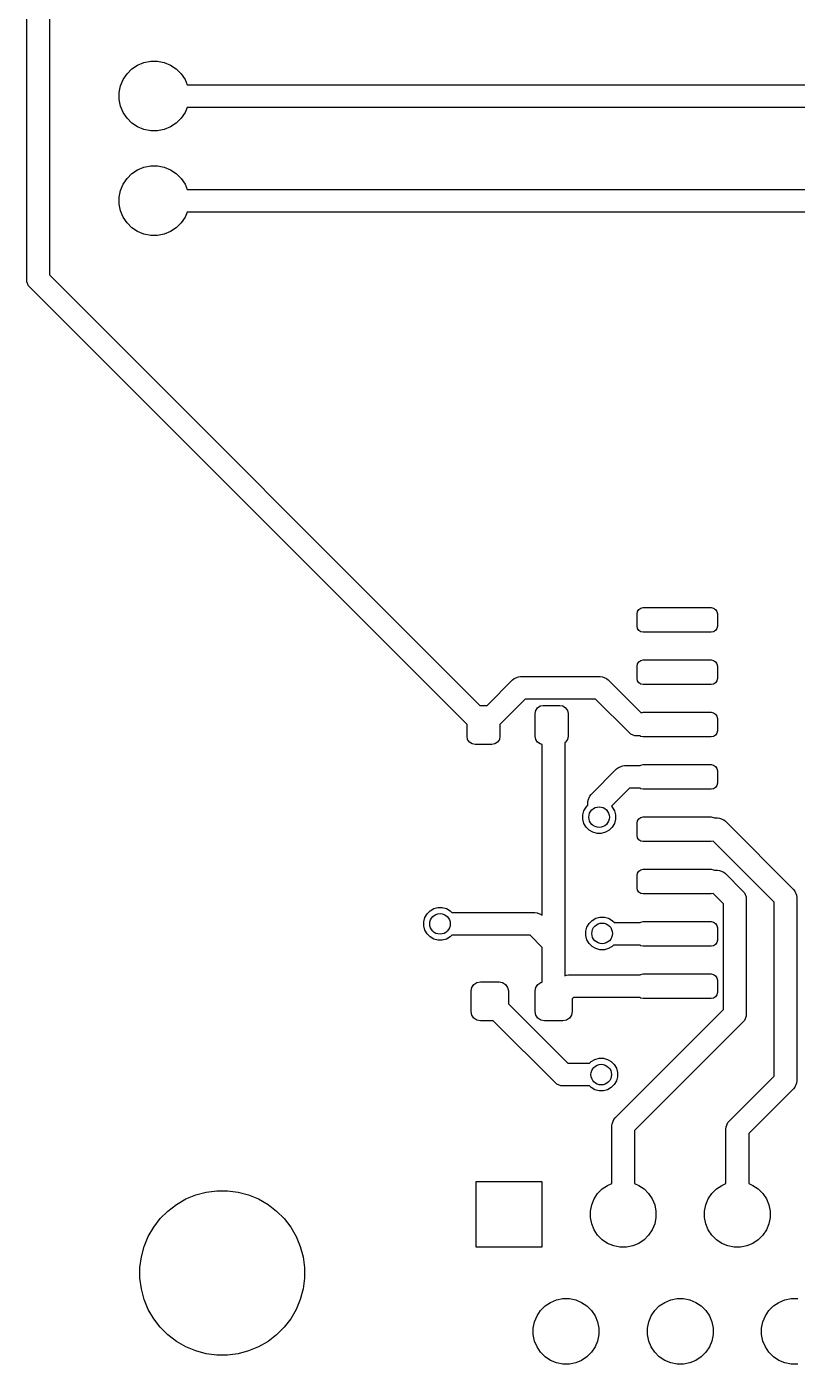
# Model space of a CAD drawing. Extents: x 4.08 to 7.68, y -4.79 to -0.96.
# Drawn here: x 4.084 to 4.82, y -4.79 to -3.512 of the extents above; entities that cross this region are included whole.
import ezdxf

# ---------------------------------------------------------------- set-up
doc = ezdxf.new("R2010")
doc.units = 0
doc.header["$MEASUREMENT"] = 0
doc.layers.add('BLACK', color=7, linetype='CONTINUOUS')

msp = doc.modelspace()

# ---------------------------------------------------------------- linework, layer by layer
at = {"layer": 'BLACK', "linetype": 'CONTINUOUS'}
for p, q in [((4.0843, -3.7533), (4.0843, -2.4722)), ((4.106, -2.4767), (4.106, -3.7488)), ((4.1801, -3.5568), (4.1848, -3.5521)), ((4.1848, -3.5521), (4.1902, -3.5485)), ((4.1902, -3.5485), (4.1963, -3.546)), ((4.1963, -3.546), (4.2027, -3.5447)), ((4.2027, -3.5447), (4.2093, -3.5447)), ((4.2093, -3.5447), (4.2157, -3.546)), ((4.2157, -3.546), (4.2218, -3.5485)), ((4.2218, -3.5485), (4.2272, -3.5521)), ((4.2272, -3.5521), (4.2319, -3.5568)), ((4.174, -3.5683), (4.1765, -3.5622)), ((4.1765, -3.5622), (4.1801, -3.5568)), ((4.2319, -3.5568), (4.2355, -3.5622)), ((4.2355, -3.5622), (4.2376, -3.5672)), ((4.1727, -3.5747), (4.174, -3.5683)), ((4.1727, -3.5813), (4.1727, -3.5747)), ((4.2376, -3.5672), (4.9256, -3.5672)), ((4.174, -3.5877), (4.1727, -3.5813)), ((4.1765, -3.5938), (4.174, -3.5877)), ((4.2376, -3.5888), (4.2355, -3.5938)), ((4.9273, -3.5888), (4.2376, -3.5888)), ((4.1801, -3.5992), (4.1765, -3.5938)), ((4.1848, -3.6039), (4.1801, -3.5992)), ((4.2319, -3.5992), (4.2272, -3.6039)), ((4.2355, -3.5938), (4.2319, -3.5992)), ((4.1902, -3.6075), (4.1848, -3.6039)), ((4.1963, -3.61), (4.1902, -3.6075)), ((4.2027, -3.6113), (4.1963, -3.61)), ((4.2093, -3.6113), (4.2027, -3.6113)), ((4.2157, -3.61), (4.2093, -3.6113)), ((4.2218, -3.6075), (4.2157, -3.61)), ((4.2272, -3.6039), (4.2218, -3.6075)), ((4.1801, -3.6568), (4.1848, -3.6521)), ((4.1848, -3.6521), (4.1902, -3.6485)), ((4.1902, -3.6485), (4.1963, -3.646)), ((4.1963, -3.646), (4.2027, -3.6447)), ((4.2027, -3.6447), (4.2093, -3.6447)), ((4.2093, -3.6447), (4.2157, -3.646)), ((4.2157, -3.646), (4.2218, -3.6485)), ((4.2218, -3.6485), (4.2272, -3.6521)), ((4.2272, -3.6521), (4.2319, -3.6568)), ((4.174, -3.6683), (4.1765, -3.6622)), ((4.1765, -3.6622), (4.1801, -3.6568)), ((4.2319, -3.6568), (4.2355, -3.6622)), ((4.2355, -3.6622), (4.2376, -3.6672)), ((4.2376, -3.6672), (5.2056, -3.6672)), ((4.1727, -3.6747), (4.174, -3.6683)), ((4.1727, -3.6813), (4.1727, -3.6747)), ((4.174, -3.6877), (4.1727, -3.6813)), ((4.1765, -3.6938), (4.174, -3.6877)), ((4.2376, -3.6888), (4.2355, -3.6938)), ((5.2073, -3.6888), (4.2376, -3.6888)), ((4.1801, -3.6992), (4.1765, -3.6938)), ((4.1848, -3.7039), (4.1801, -3.6992)), ((4.1902, -3.7075), (4.1848, -3.7039)), ((4.2272, -3.7039), (4.2218, -3.7075)), ((4.2319, -3.6992), (4.2272, -3.7039)), ((4.2355, -3.6938), (4.2319, -3.6992)), ((4.1963, -3.71), (4.1902, -3.7075)), ((4.2027, -3.7113), (4.1963, -3.71)), ((4.2093, -3.7113), (4.2027, -3.7113)), ((4.2157, -3.71), (4.2093, -3.7113)), ((4.2218, -3.7075), (4.2157, -3.71)), ((4.0845, -3.7554), (4.0843, -3.7533)), ((4.0861, -3.7593), (4.0845, -3.7554)), ((4.106, -3.7488), (4.5173, -4.1601)), ((4.0875, -3.761), (4.0861, -3.7593)), ((4.5049, -4.1784), (4.0875, -3.761)), ((4.6673, -4.0726), (4.6678, -4.0703)), ((4.6673, -4.0844), (4.6673, -4.0726)), ((4.6678, -4.0703), (4.6691, -4.0684)), ((4.6691, -4.0684), (4.671, -4.0671)), ((4.671, -4.0671), (4.6732, -4.0667)), ((4.6732, -4.0667), (4.7382, -4.0667)), ((4.7382, -4.0667), (4.7404, -4.0671)), ((4.7404, -4.0671), (4.7424, -4.0684)), ((4.7424, -4.0684), (4.7436, -4.0703)), ((4.7436, -4.0703), (4.7441, -4.0726)), ((4.7441, -4.0726), (4.7441, -4.0844)), ((4.6678, -4.0867), (4.6673, -4.0844)), ((4.6691, -4.0886), (4.6678, -4.0867)), ((4.671, -4.0899), (4.6691, -4.0886)), ((4.7424, -4.0886), (4.7404, -4.0899)), ((4.7436, -4.0867), (4.7424, -4.0886)), ((4.7441, -4.0844), (4.7436, -4.0867)), ((4.6732, -4.0903), (4.671, -4.0899)), ((4.7382, -4.0903), (4.6732, -4.0903)), ((4.7404, -4.0899), (4.7382, -4.0903)), ((4.6673, -4.1226), (4.6678, -4.1203)), ((4.6673, -4.1344), (4.6673, -4.1226)), ((4.6678, -4.1203), (4.6691, -4.1184)), ((4.6691, -4.1184), (4.671, -4.1171)), ((4.671, -4.1171), (4.6732, -4.1167)), ((4.6732, -4.1167), (4.7382, -4.1167)), ((4.7382, -4.1167), (4.7404, -4.1171)), ((4.7404, -4.1171), (4.7424, -4.1184)), ((4.7424, -4.1184), (4.7436, -4.1203)), ((4.7436, -4.1203), (4.7441, -4.1226)), ((4.7441, -4.1226), (4.7441, -4.1344)), ((4.5241, -4.1601), (4.5485, -4.1357)), ((4.5485, -4.1357), (4.5501, -4.1344)), ((4.5501, -4.1344), (4.554, -4.1328)), ((4.554, -4.1328), (4.5561, -4.1326)), ((4.5561, -4.1326), (4.6322, -4.1326)), ((4.6322, -4.1326), (4.6343, -4.1328)), ((4.6343, -4.1328), (4.6382, -4.1344)), ((4.6382, -4.1344), (4.6399, -4.1357)), ((4.6399, -4.1357), (4.6712, -4.1671)), ((4.6678, -4.1367), (4.6673, -4.1344)), ((4.6691, -4.1386), (4.6678, -4.1367)), ((4.671, -4.1399), (4.6691, -4.1386)), ((4.6732, -4.1403), (4.671, -4.1399)), ((4.7404, -4.1399), (4.7382, -4.1403)), ((4.7424, -4.1386), (4.7404, -4.1399)), ((4.7436, -4.1367), (4.7424, -4.1386)), ((4.7441, -4.1344), (4.7436, -4.1367)), ((4.7382, -4.1403), (4.6732, -4.1403)), ((4.5173, -4.1601), (4.5241, -4.1601)), ((4.5606, -4.1542), (4.5364, -4.1784)), ((4.6277, -4.1542), (4.5606, -4.1542)), ((4.5699, -4.168), (4.5705, -4.165)), ((4.5705, -4.165), (4.5722, -4.1625)), ((4.5722, -4.1625), (4.5747, -4.1607)), ((4.5747, -4.1607), (4.5778, -4.1601)), ((4.5778, -4.1601), (4.5935, -4.1601)), ((4.5935, -4.1601), (4.5965, -4.1607)), ((4.5965, -4.1607), (4.5991, -4.1625)), ((4.5991, -4.1625), (4.6008, -4.165)), ((4.6008, -4.165), (4.6014, -4.168)), ((4.6597, -4.1862), (4.6277, -4.1542)), ((4.5049, -4.1897), (4.5049, -4.1784)), ((4.5364, -4.1784), (4.5364, -4.1897)), ((4.5699, -4.1897), (4.5699, -4.168)), ((4.6014, -4.168), (4.6014, -4.1897)), ((4.6712, -4.1671), (4.6732, -4.1667)), ((4.6732, -4.1667), (4.7382, -4.1667)), ((4.7382, -4.1667), (4.7404, -4.1671)), ((4.7404, -4.1671), (4.7424, -4.1684)), ((4.7424, -4.1684), (4.7436, -4.1703)), ((4.7436, -4.1703), (4.7441, -4.1726)), ((4.7441, -4.1726), (4.7441, -4.1844)), ((4.5055, -4.1927), (4.5049, -4.1897)), ((4.5364, -4.1897), (4.5358, -4.1927)), ((4.5705, -4.1927), (4.5699, -4.1897)), ((4.6014, -4.1897), (4.6008, -4.1927)), ((4.6613, -4.1875), (4.6597, -4.1862)), ((4.6652, -4.1891), (4.6613, -4.1875)), ((4.6673, -4.1893), (4.6652, -4.1891)), ((4.6702, -4.1893), (4.6673, -4.1893)), ((4.671, -4.1899), (4.6702, -4.1893)), ((4.6732, -4.1903), (4.671, -4.1899)), ((4.7382, -4.1903), (4.6732, -4.1903)), ((4.7404, -4.1899), (4.7382, -4.1903)), ((4.7424, -4.1886), (4.7404, -4.1899)), ((4.7436, -4.1867), (4.7424, -4.1886)), ((4.7441, -4.1844), (4.7436, -4.1867)), ((4.5072, -4.1952), (4.5055, -4.1927)), ((4.5098, -4.197), (4.5072, -4.1952)), ((4.5128, -4.1976), (4.5098, -4.197)), ((4.5285, -4.1976), (4.5128, -4.1976)), ((4.5316, -4.197), (4.5285, -4.1976)), ((4.5341, -4.1952), (4.5316, -4.197)), ((4.5358, -4.1927), (4.5341, -4.1952)), ((4.5722, -4.1952), (4.5705, -4.1927)), ((4.5747, -4.197), (4.5722, -4.1952)), ((4.5768, -4.1974), (4.5747, -4.197)), ((4.5768, -4.3608), (4.5768, -4.1974)), ((4.5991, -4.1952), (4.5985, -4.1956)), ((4.5985, -4.1956), (4.5985, -4.3869)), ((4.6008, -4.1927), (4.5991, -4.1952)), ((4.671, -4.2171), (4.6732, -4.2167)), ((4.6732, -4.2167), (4.7382, -4.2167)), ((4.7382, -4.2167), (4.7404, -4.2171)), ((4.6235, -4.2452), (4.6478, -4.2208)), ((4.6478, -4.2208), (4.6495, -4.2195)), ((4.6495, -4.2195), (4.6521, -4.2184)), ((4.6521, -4.2184), (4.6534, -4.2179)), ((4.6534, -4.2179), (4.6555, -4.2177)), ((4.6555, -4.2177), (4.6702, -4.2177)), ((4.6702, -4.2177), (4.671, -4.2171)), ((4.7404, -4.2171), (4.7424, -4.2184)), ((4.7424, -4.2184), (4.7436, -4.2203)), ((4.7436, -4.2203), (4.7441, -4.2226)), ((4.7441, -4.2226), (4.7441, -4.2344)), ((4.66, -4.2393), (4.6428, -4.2565)), ((4.6702, -4.2393), (4.66, -4.2393)), ((4.671, -4.2399), (4.6702, -4.2393)), ((4.6732, -4.2403), (4.671, -4.2399)), ((4.7382, -4.2403), (4.6732, -4.2403)), ((4.7404, -4.2399), (4.7382, -4.2403)), ((4.7424, -4.2386), (4.7404, -4.2399)), ((4.7436, -4.2367), (4.7424, -4.2386)), ((4.7441, -4.2344), (4.7436, -4.2367)), ((4.6203, -4.2529), (4.6205, -4.2507)), ((4.6203, -4.2556), (4.6203, -4.2529)), ((4.6205, -4.2507), (4.6221, -4.2468)), ((4.6221, -4.2468), (4.6235, -4.2452)), ((4.6155, -4.2648), (4.6166, -4.2608)), ((4.6155, -4.2689), (4.6155, -4.2648)), ((4.6166, -4.2608), (4.6187, -4.2573)), ((4.6187, -4.2573), (4.6203, -4.2556)), ((4.6428, -4.2565), (4.6436, -4.2573)), ((4.6436, -4.2573), (4.6457, -4.2608)), ((4.6457, -4.2608), (4.6468, -4.2648)), ((4.6468, -4.2648), (4.6468, -4.2689)), ((4.6691, -4.2684), (4.671, -4.2671)), ((4.671, -4.2671), (4.6732, -4.2667)), ((4.6732, -4.2667), (4.7382, -4.2667)), ((4.7382, -4.2667), (4.7404, -4.2671)), ((4.7404, -4.2671), (4.7412, -4.2677)), ((4.7412, -4.2677), (4.7441, -4.2677)), ((4.7441, -4.2677), (4.7462, -4.2679)), ((4.7462, -4.2679), (4.7501, -4.2695)), ((4.6166, -4.2729), (4.6155, -4.2689)), ((4.6187, -4.2764), (4.6166, -4.2729)), ((4.6216, -4.2793), (4.6187, -4.2764)), ((4.6251, -4.2814), (4.6216, -4.2793)), ((4.6407, -4.2793), (4.6372, -4.2814)), ((4.6436, -4.2764), (4.6407, -4.2793)), ((4.6457, -4.2729), (4.6436, -4.2764)), ((4.6468, -4.2689), (4.6457, -4.2729)), ((4.6673, -4.2726), (4.6678, -4.2703)), ((4.6673, -4.2844), (4.6673, -4.2726)), ((4.6678, -4.2703), (4.6691, -4.2684)), ((4.7501, -4.2695), (4.7518, -4.2708)), ((4.7518, -4.2708), (4.8168, -4.3359)), ((4.6291, -4.2825), (4.6251, -4.2814)), ((4.6332, -4.2825), (4.6291, -4.2825)), ((4.6372, -4.2814), (4.6332, -4.2825)), ((4.6678, -4.2867), (4.6673, -4.2844)), ((4.6691, -4.2886), (4.6678, -4.2867)), ((4.671, -4.2899), (4.6691, -4.2886)), ((4.6732, -4.2903), (4.671, -4.2899)), ((4.7382, -4.2903), (4.6732, -4.2903)), ((4.7402, -4.2899), (4.7382, -4.2903)), ((4.7983, -4.348), (4.7402, -4.2899)), ((4.6678, -4.3203), (4.6691, -4.3184)), ((4.6691, -4.3184), (4.671, -4.3171)), ((4.671, -4.3171), (4.6732, -4.3167)), ((4.6732, -4.3167), (4.7382, -4.3167)), ((4.7382, -4.3167), (4.7404, -4.3171)), ((4.7404, -4.3171), (4.7412, -4.3177)), ((4.7412, -4.3177), (4.7441, -4.3177)), ((4.7441, -4.3177), (4.7462, -4.3179)), ((4.7462, -4.3179), (4.7501, -4.3195)), ((4.6673, -4.3226), (4.6678, -4.3203)), ((4.6673, -4.3344), (4.6673, -4.3226)), ((4.7501, -4.3195), (4.7518, -4.3208)), ((4.7518, -4.3208), (4.7685, -4.3376)), ((4.6678, -4.3367), (4.6673, -4.3344)), ((4.6691, -4.3386), (4.6678, -4.3367)), ((4.671, -4.3399), (4.6691, -4.3386)), ((4.6732, -4.3403), (4.671, -4.3399)), ((4.7382, -4.3403), (4.6732, -4.3403)), ((4.7402, -4.3399), (4.7382, -4.3403)), ((4.75, -4.3498), (4.7402, -4.3399)), ((4.7685, -4.3376), (4.7699, -4.3393)), ((4.7699, -4.3393), (4.7715, -4.3432)), ((4.7715, -4.3432), (4.7717, -4.3453)), ((4.8168, -4.3359), (4.8182, -4.3375)), ((4.8182, -4.3375), (4.8198, -4.3414)), ((4.8198, -4.3414), (4.82, -4.3436)), ((4.82, -4.3436), (4.82, -4.5189)), ((4.4667, -4.3593), (4.4696, -4.3564)), ((4.4696, -4.3564), (4.4731, -4.3543)), ((4.4731, -4.3543), (4.4771, -4.3532)), ((4.4771, -4.3532), (4.4812, -4.3532)), ((4.4812, -4.3532), (4.4852, -4.3543)), ((4.4852, -4.3543), (4.4887, -4.3564)), ((4.4887, -4.3564), (4.4904, -4.358)), ((4.75, -4.4506), (4.75, -4.3498)), ((4.7717, -4.3453), (4.7717, -4.4551)), ((4.7983, -4.5144), (4.7983, -4.348)), ((4.4635, -4.3668), (4.4646, -4.3628)), ((4.4635, -4.3709), (4.4635, -4.3668)), ((4.4646, -4.3628), (4.4667, -4.3593)), ((4.4904, -4.358), (4.5697, -4.358)), ((4.5697, -4.358), (4.5718, -4.3582)), ((4.5718, -4.3582), (4.5757, -4.3598)), ((4.5757, -4.3598), (4.5768, -4.3608)), ((4.6195, -4.372), (4.6215, -4.3684)), ((4.6215, -4.3684), (4.6244, -4.3655)), ((4.6244, -4.3655), (4.628, -4.3635)), ((4.628, -4.3635), (4.6319, -4.3624)), ((4.6319, -4.3624), (4.6361, -4.3624)), ((4.6361, -4.3624), (4.64, -4.3635)), ((4.64, -4.3635), (4.6436, -4.3655)), ((4.6436, -4.3655), (4.6458, -4.3677)), ((4.6458, -4.3677), (4.6702, -4.3677)), ((4.6702, -4.3677), (4.671, -4.3671)), ((4.671, -4.3671), (4.6732, -4.3667)), ((4.6732, -4.3667), (4.7382, -4.3667)), ((4.7382, -4.3667), (4.7404, -4.3671)), ((4.7404, -4.3671), (4.7424, -4.3684)), ((4.7424, -4.3684), (4.7436, -4.3703)), ((4.4646, -4.3749), (4.4635, -4.3709)), ((4.4667, -4.3784), (4.4646, -4.3749)), ((4.4696, -4.3813), (4.4667, -4.3784)), ((4.4731, -4.3834), (4.4696, -4.3813)), ((4.4887, -4.3813), (4.4852, -4.3834)), ((4.4904, -4.3797), (4.4887, -4.3813)), ((4.5652, -4.3797), (4.4904, -4.3797)), ((4.5768, -4.3913), (4.5652, -4.3797)), ((4.6184, -4.3759), (4.6195, -4.372)), ((4.6184, -4.3801), (4.6184, -4.3759)), ((4.6195, -4.384), (4.6184, -4.3801)), ((4.7436, -4.3703), (4.7441, -4.3726)), ((4.7441, -4.3726), (4.7441, -4.3844)), ((4.4771, -4.3845), (4.4731, -4.3834)), ((4.4812, -4.3845), (4.4771, -4.3845)), ((4.4852, -4.3834), (4.4812, -4.3845)), ((4.5768, -4.4245), (4.5768, -4.3913)), ((4.5985, -4.3869), (4.5985, -4.4185)), ((4.6215, -4.3876), (4.6195, -4.384)), ((4.6244, -4.3905), (4.6215, -4.3876)), ((4.628, -4.3925), (4.6244, -4.3905)), ((4.6319, -4.3936), (4.628, -4.3925)), ((4.6361, -4.3936), (4.6319, -4.3936)), ((4.64, -4.3925), (4.6361, -4.3936)), ((4.6436, -4.3905), (4.64, -4.3925)), ((4.6447, -4.3893), (4.6436, -4.3905)), ((4.6702, -4.3893), (4.6447, -4.3893)), ((4.671, -4.3899), (4.6702, -4.3893)), ((4.6732, -4.3903), (4.671, -4.3899)), ((4.7382, -4.3903), (4.6732, -4.3903)), ((4.7404, -4.3899), (4.7382, -4.3903)), ((4.7424, -4.3886), (4.7404, -4.3899)), ((4.7436, -4.3867), (4.7424, -4.3886)), ((4.7441, -4.3844), (4.7436, -4.3867)), ((4.5985, -4.4185), (4.5999, -4.4179)), ((4.5999, -4.4179), (4.602, -4.4177)), ((4.602, -4.4177), (4.6702, -4.4177)), ((4.6702, -4.4177), (4.671, -4.4171)), ((4.671, -4.4171), (4.6732, -4.4167)), ((4.6732, -4.4167), (4.7382, -4.4167)), ((4.7382, -4.4167), (4.7404, -4.4171)), ((4.7404, -4.4171), (4.7424, -4.4184)), ((4.7424, -4.4184), (4.7436, -4.4203)), ((4.7436, -4.4203), (4.7441, -4.4226)), ((4.5089, -4.433), (4.5096, -4.4296)), ((4.5089, -4.4527), (4.5089, -4.433)), ((4.5096, -4.4296), (4.5115, -4.4267)), ((4.5115, -4.4267), (4.5144, -4.4248)), ((4.5144, -4.4248), (4.5178, -4.4241)), ((4.5178, -4.4241), (4.5355, -4.4241)), ((4.5355, -4.4241), (4.5389, -4.4248)), ((4.5389, -4.4248), (4.5418, -4.4267)), ((4.5418, -4.4267), (4.5437, -4.4296)), ((4.5437, -4.4296), (4.5444, -4.433)), ((4.5444, -4.433), (4.5444, -4.4453)), ((4.5699, -4.433), (4.5706, -4.4296)), ((4.5699, -4.4527), (4.5699, -4.433)), ((4.5706, -4.4296), (4.5725, -4.4267)), ((4.5725, -4.4267), (4.5754, -4.4248)), ((4.5754, -4.4248), (4.5768, -4.4245)), ((4.7441, -4.4226), (4.7441, -4.4344)), ((4.5444, -4.4453), (4.6011, -4.502)), ((4.6065, -4.4393), (4.6054, -4.4404)), ((4.6054, -4.4404), (4.6054, -4.4527)), ((4.6702, -4.4393), (4.6065, -4.4393)), ((4.671, -4.4399), (4.6702, -4.4393)), ((4.6732, -4.4403), (4.671, -4.4399)), ((4.7382, -4.4403), (4.6732, -4.4403)), ((4.7404, -4.4399), (4.7382, -4.4403)), ((4.7424, -4.4386), (4.7404, -4.4399)), ((4.7436, -4.4367), (4.7424, -4.4386)), ((4.7441, -4.4344), (4.7436, -4.4367)), ((4.5096, -4.4561), (4.5089, -4.4527)), ((4.5115, -4.459), (4.5096, -4.4561)), ((4.5144, -4.4609), (4.5115, -4.459)), ((4.5706, -4.4561), (4.5699, -4.4527)), ((4.5725, -4.459), (4.5706, -4.4561)), ((4.5754, -4.4609), (4.5725, -4.459)), ((4.6028, -4.459), (4.5999, -4.4609)), ((4.6047, -4.4561), (4.6028, -4.459)), ((4.6054, -4.4527), (4.6047, -4.4561)), ((4.6464, -4.5542), (4.75, -4.4506)), ((4.7715, -4.4572), (4.7699, -4.4611)), ((4.7717, -4.4551), (4.7715, -4.4572)), ((4.5178, -4.4616), (4.5144, -4.4609)), ((4.53, -4.4616), (4.5178, -4.4616)), ((4.589, -4.5205), (4.53, -4.4616)), ((4.5788, -4.4616), (4.5754, -4.4609)), ((4.5965, -4.4616), (4.5788, -4.4616)), ((4.5999, -4.4609), (4.5965, -4.4616)), ((4.7685, -4.4628), (4.6649, -4.5664)), ((4.7699, -4.4611), (4.7685, -4.4628)), ((4.6271, -4.4983), (4.6311, -4.4972)), ((4.6311, -4.4972), (4.6352, -4.4972)), ((4.6352, -4.4972), (4.6392, -4.4983)), ((4.6011, -4.502), (4.6219, -4.502)), ((4.6219, -4.502), (4.6236, -4.5004)), ((4.6236, -4.5004), (4.6271, -4.4983)), ((4.6392, -4.4983), (4.6427, -4.5004)), ((4.6427, -4.5004), (4.6456, -4.5033)), ((4.6456, -4.5033), (4.6477, -4.5068)), ((4.6477, -4.5068), (4.6488, -4.5108)), ((4.5906, -4.5219), (4.589, -4.5205)), ((4.5945, -4.5235), (4.5906, -4.5219)), ((4.5966, -4.5237), (4.5945, -4.5235)), ((4.6456, -4.5224), (4.6427, -4.5253)), ((4.6477, -4.5189), (4.6456, -4.5224)), ((4.6488, -4.5149), (4.6477, -4.5189)), ((4.6488, -4.5108), (4.6488, -4.5149)), ((4.7555, -4.5572), (4.7983, -4.5144)), ((4.8198, -4.521), (4.8182, -4.5249)), ((4.82, -4.5189), (4.8198, -4.521)), ((4.6219, -4.5237), (4.5966, -4.5237)), ((4.6236, -4.5253), (4.6219, -4.5237)), ((4.6271, -4.5274), (4.6236, -4.5253)), ((4.6311, -4.5285), (4.6271, -4.5274)), ((4.6352, -4.5285), (4.6311, -4.5285)), ((4.6392, -4.5274), (4.6352, -4.5285)), ((4.6427, -4.5253), (4.6392, -4.5274)), ((4.8168, -4.5265), (4.774, -4.5693)), ((4.8182, -4.5249), (4.8168, -4.5265)), ((4.6433, -4.5619), (4.6435, -4.5598)), ((4.6435, -4.5598), (4.6451, -4.5559)), ((4.6451, -4.5559), (4.6464, -4.5542)), ((4.7525, -4.5627), (4.7541, -4.5588)), ((4.7541, -4.5588), (4.7555, -4.5572)), ((4.6433, -4.617), (4.6433, -4.5619)), ((4.6649, -4.5664), (4.6649, -4.617)), ((4.7523, -4.5649), (4.7525, -4.5627)), ((4.7523, -4.617), (4.7523, -4.5649)), ((4.774, -4.5693), (4.774, -4.617)), ((4.2457, -4.6278), (4.2557, -4.6251)), ((4.2557, -4.6251), (4.2659, -4.6238)), ((4.2659, -4.6238), (4.2762, -4.6238)), ((4.2762, -4.6238), (4.2864, -4.6251)), ((4.2864, -4.6251), (4.2963, -4.6278)), ((4.5135, -4.6779), (4.5135, -4.615)), ((4.5135, -4.615), (4.5765, -4.615)), ((4.5765, -4.615), (4.5765, -4.6779)), ((4.6297, -4.6265), (4.6341, -4.6221)), ((4.6341, -4.6221), (4.6392, -4.6187)), ((4.6392, -4.6187), (4.6433, -4.617)), ((4.6649, -4.617), (4.6689, -4.6187)), ((4.6689, -4.6187), (4.6741, -4.6221)), ((4.6741, -4.6221), (4.6784, -4.6265)), ((4.7388, -4.6265), (4.7432, -4.6221)), ((4.7432, -4.6221), (4.7483, -4.6187)), ((4.7483, -4.6187), (4.7523, -4.617)), ((4.774, -4.617), (4.778, -4.6187)), ((4.778, -4.6187), (4.7831, -4.6221)), ((4.7831, -4.6221), (4.7875, -4.6265)), ((4.2191, -4.6432), (4.2273, -4.6369)), ((4.2273, -4.6369), (4.2362, -4.6317)), ((4.2362, -4.6317), (4.2457, -4.6278)), ((4.2963, -4.6278), (4.3058, -4.6317)), ((4.3058, -4.6317), (4.3148, -4.6369)), ((4.3148, -4.6369), (4.3229, -4.6432)), ((4.6228, -4.6434), (4.624, -4.6373)), ((4.624, -4.6373), (4.6263, -4.6316)), ((4.6263, -4.6316), (4.6297, -4.6265)), ((4.6784, -4.6265), (4.6819, -4.6316)), ((4.6819, -4.6316), (4.6842, -4.6373)), ((4.6842, -4.6373), (4.6854, -4.6434)), ((4.7318, -4.6434), (4.733, -4.6373)), ((4.733, -4.6373), (4.7354, -4.6316)), ((4.7354, -4.6316), (4.7388, -4.6265)), ((4.7875, -4.6265), (4.7909, -4.6316)), ((4.7909, -4.6316), (4.7933, -4.6373)), ((4.7933, -4.6373), (4.7945, -4.6434)), ((4.2056, -4.6586), (4.2118, -4.6504)), ((4.2118, -4.6504), (4.2191, -4.6432)), ((4.3229, -4.6432), (4.3302, -4.6504)), ((4.3302, -4.6504), (4.3365, -4.6586)), ((4.6228, -4.6495), (4.6228, -4.6434)), ((4.624, -4.6556), (4.6228, -4.6495)), ((4.6854, -4.6495), (4.6842, -4.6556)), ((4.6854, -4.6434), (4.6854, -4.6495)), ((4.7318, -4.6495), (4.7318, -4.6434)), ((4.733, -4.6556), (4.7318, -4.6495)), ((4.7945, -4.6495), (4.7933, -4.6556)), ((4.7945, -4.6434), (4.7945, -4.6495)), ((4.2004, -4.6675), (4.2056, -4.6586)), ((4.3365, -4.6586), (4.3416, -4.6675)), ((4.6263, -4.6613), (4.624, -4.6556)), ((4.6297, -4.6664), (4.6263, -4.6613)), ((4.6819, -4.6613), (4.6784, -4.6664)), ((4.6842, -4.6556), (4.6819, -4.6613)), ((4.7354, -4.6613), (4.733, -4.6556)), ((4.7388, -4.6664), (4.7354, -4.6613)), ((4.7909, -4.6613), (4.7875, -4.6664)), ((4.7933, -4.6556), (4.7909, -4.6613)), ((4.1965, -4.677), (4.2004, -4.6675)), ((4.3416, -4.6675), (4.3456, -4.677)), ((4.6341, -4.6708), (4.6297, -4.6664)), ((4.6392, -4.6742), (4.6341, -4.6708)), ((4.645, -4.6766), (4.6392, -4.6742)), ((4.651, -4.6778), (4.645, -4.6766)), ((4.6632, -4.6766), (4.6572, -4.6778)), ((4.6689, -4.6742), (4.6632, -4.6766)), ((4.6741, -4.6708), (4.6689, -4.6742)), ((4.6784, -4.6664), (4.6741, -4.6708)), ((4.7432, -4.6708), (4.7388, -4.6664)), ((4.7483, -4.6742), (4.7432, -4.6708)), ((4.754, -4.6766), (4.7483, -4.6742)), ((4.7601, -4.6778), (4.754, -4.6766)), ((4.7723, -4.6766), (4.7662, -4.6778)), ((4.778, -4.6742), (4.7723, -4.6766)), ((4.7831, -4.6708), (4.778, -4.6742)), ((4.7875, -4.6664), (4.7831, -4.6708)), ((4.1925, -4.6972), (4.1938, -4.687)), ((4.1938, -4.687), (4.1965, -4.677)), ((4.3456, -4.677), (4.3483, -4.687)), ((4.3483, -4.687), (4.3496, -4.6972)), ((4.5765, -4.6779), (4.5135, -4.6779)), ((4.6572, -4.6778), (4.651, -4.6778)), ((4.7662, -4.6778), (4.7601, -4.6778)), ((4.1925, -4.7075), (4.1925, -4.6972)), ((4.3496, -4.6972), (4.3496, -4.7075)), ((4.1938, -4.7177), (4.1925, -4.7075)), ((4.3496, -4.7075), (4.3483, -4.7177)), ((4.1965, -4.7277), (4.1938, -4.7177)), ((4.2004, -4.7372), (4.1965, -4.7277)), ((4.3456, -4.7277), (4.3416, -4.7372)), ((4.3483, -4.7177), (4.3456, -4.7277)), ((4.5904, -4.7281), (4.5965, -4.7269)), ((4.5965, -4.7269), (4.6027, -4.7269)), ((4.6027, -4.7269), (4.6087, -4.7281)), ((4.6995, -4.7281), (4.7055, -4.7269)), ((4.7055, -4.7269), (4.7117, -4.7269)), ((4.7117, -4.7269), (4.7178, -4.7281)), ((4.8085, -4.7281), (4.8146, -4.7269)), ((4.8146, -4.7269), (4.8208, -4.7269)), ((4.2056, -4.7461), (4.2004, -4.7372)), ((4.3416, -4.7372), (4.3365, -4.7461)), ((4.5718, -4.7434), (4.5752, -4.7383)), ((4.5752, -4.7383), (4.5796, -4.7339)), ((4.5796, -4.7339), (4.5847, -4.7305)), ((4.5847, -4.7305), (4.5904, -4.7281)), ((4.6087, -4.7281), (4.6144, -4.7305)), ((4.6144, -4.7305), (4.6195, -4.7339)), ((4.6195, -4.7339), (4.6239, -4.7383)), ((4.6239, -4.7383), (4.6273, -4.7434)), ((4.6808, -4.7434), (4.6843, -4.7383)), ((4.6843, -4.7383), (4.6886, -4.7339)), ((4.6886, -4.7339), (4.6938, -4.7305)), ((4.6938, -4.7305), (4.6995, -4.7281)), ((4.7178, -4.7281), (4.7235, -4.7305)), ((4.7235, -4.7305), (4.7286, -4.7339)), ((4.7286, -4.7339), (4.733, -4.7383)), ((4.733, -4.7383), (4.7364, -4.7434)), ((4.7899, -4.7434), (4.7933, -4.7383)), ((4.7933, -4.7383), (4.7977, -4.7339)), ((4.7977, -4.7339), (4.8028, -4.7305)), ((4.8028, -4.7305), (4.8085, -4.7281)), ((4.2118, -4.7543), (4.2056, -4.7461)), ((4.3365, -4.7461), (4.3302, -4.7543)), ((4.5682, -4.7552), (4.5694, -4.7491)), ((4.5694, -4.7491), (4.5718, -4.7434)), ((4.6273, -4.7434), (4.6297, -4.7491)), ((4.6297, -4.7491), (4.6309, -4.7552)), ((4.6773, -4.7552), (4.6785, -4.7491)), ((4.6785, -4.7491), (4.6808, -4.7434)), ((4.7364, -4.7434), (4.7388, -4.7491)), ((4.7388, -4.7491), (4.74, -4.7552)), ((4.7863, -4.7552), (4.7875, -4.7491)), ((4.7875, -4.7491), (4.7899, -4.7434)), ((4.2191, -4.7616), (4.2118, -4.7543)), ((4.2273, -4.7678), (4.2191, -4.7616)), ((4.3229, -4.7616), (4.3148, -4.7678)), ((4.3302, -4.7543), (4.3229, -4.7616)), ((4.5682, -4.7613), (4.5682, -4.7552)), ((4.5694, -4.7674), (4.5682, -4.7613)), ((4.6309, -4.7613), (4.6297, -4.7674)), ((4.6309, -4.7552), (4.6309, -4.7613)), ((4.6773, -4.7613), (4.6773, -4.7552)), ((4.6785, -4.7674), (4.6773, -4.7613)), ((4.74, -4.7613), (4.7388, -4.7674)), ((4.74, -4.7552), (4.74, -4.7613)), ((4.7863, -4.7613), (4.7863, -4.7552)), ((4.7875, -4.7674), (4.7863, -4.7613)), ((4.2362, -4.773), (4.2273, -4.7678)), ((4.2457, -4.7769), (4.2362, -4.773)), ((4.2557, -4.7796), (4.2457, -4.7769)), ((4.2963, -4.7769), (4.2864, -4.7796)), ((4.3058, -4.773), (4.2963, -4.7769)), ((4.3148, -4.7678), (4.3058, -4.773)), ((4.5718, -4.7731), (4.5694, -4.7674)), ((4.5752, -4.7782), (4.5718, -4.7731)), ((4.5796, -4.7826), (4.5752, -4.7782)), ((4.6239, -4.7782), (4.6195, -4.7826)), ((4.6273, -4.7731), (4.6239, -4.7782)), ((4.6297, -4.7674), (4.6273, -4.7731)), ((4.6808, -4.7731), (4.6785, -4.7674)), ((4.6843, -4.7782), (4.6808, -4.7731)), ((4.6886, -4.7826), (4.6843, -4.7782)), ((4.733, -4.7782), (4.7286, -4.7826)), ((4.7364, -4.7731), (4.733, -4.7782)), ((4.7388, -4.7674), (4.7364, -4.7731)), ((4.7899, -4.7731), (4.7875, -4.7674)), ((4.7933, -4.7782), (4.7899, -4.7731)), ((4.7977, -4.7826), (4.7933, -4.7782)), ((4.2659, -4.7809), (4.2557, -4.7796)), ((4.2762, -4.7809), (4.2659, -4.7809)), ((4.2864, -4.7796), (4.2762, -4.7809)), ((4.5847, -4.786), (4.5796, -4.7826)), ((4.5904, -4.7884), (4.5847, -4.786)), ((4.5965, -4.7896), (4.5904, -4.7884)), ((4.6027, -4.7896), (4.5965, -4.7896)), ((4.6087, -4.7884), (4.6027, -4.7896)), ((4.6144, -4.786), (4.6087, -4.7884)), ((4.6195, -4.7826), (4.6144, -4.786)), ((4.6938, -4.786), (4.6886, -4.7826)), ((4.6995, -4.7884), (4.6938, -4.786)), ((4.7055, -4.7896), (4.6995, -4.7884)), ((4.7117, -4.7896), (4.7055, -4.7896)), ((4.7178, -4.7884), (4.7117, -4.7896)), ((4.7235, -4.786), (4.7178, -4.7884)), ((4.7286, -4.7826), (4.7235, -4.786)), ((4.8028, -4.786), (4.7977, -4.7826)), ((4.8085, -4.7884), (4.8028, -4.786)), ((4.8146, -4.7896), (4.8085, -4.7884)), ((4.8208, -4.7896), (4.8146, -4.7896))]:
    msp.add_line(p, q, dxfattribs=at)
at = {"layer": 'BLACK'}
for centre in [(4.6311, -4.2669), (4.4791, -4.3689), (4.634, -4.378), (4.6331, -4.5129)]:
    msp.add_circle(centre, 0.00984, dxfattribs=at)

doc.saveas('drawing.dxf')
